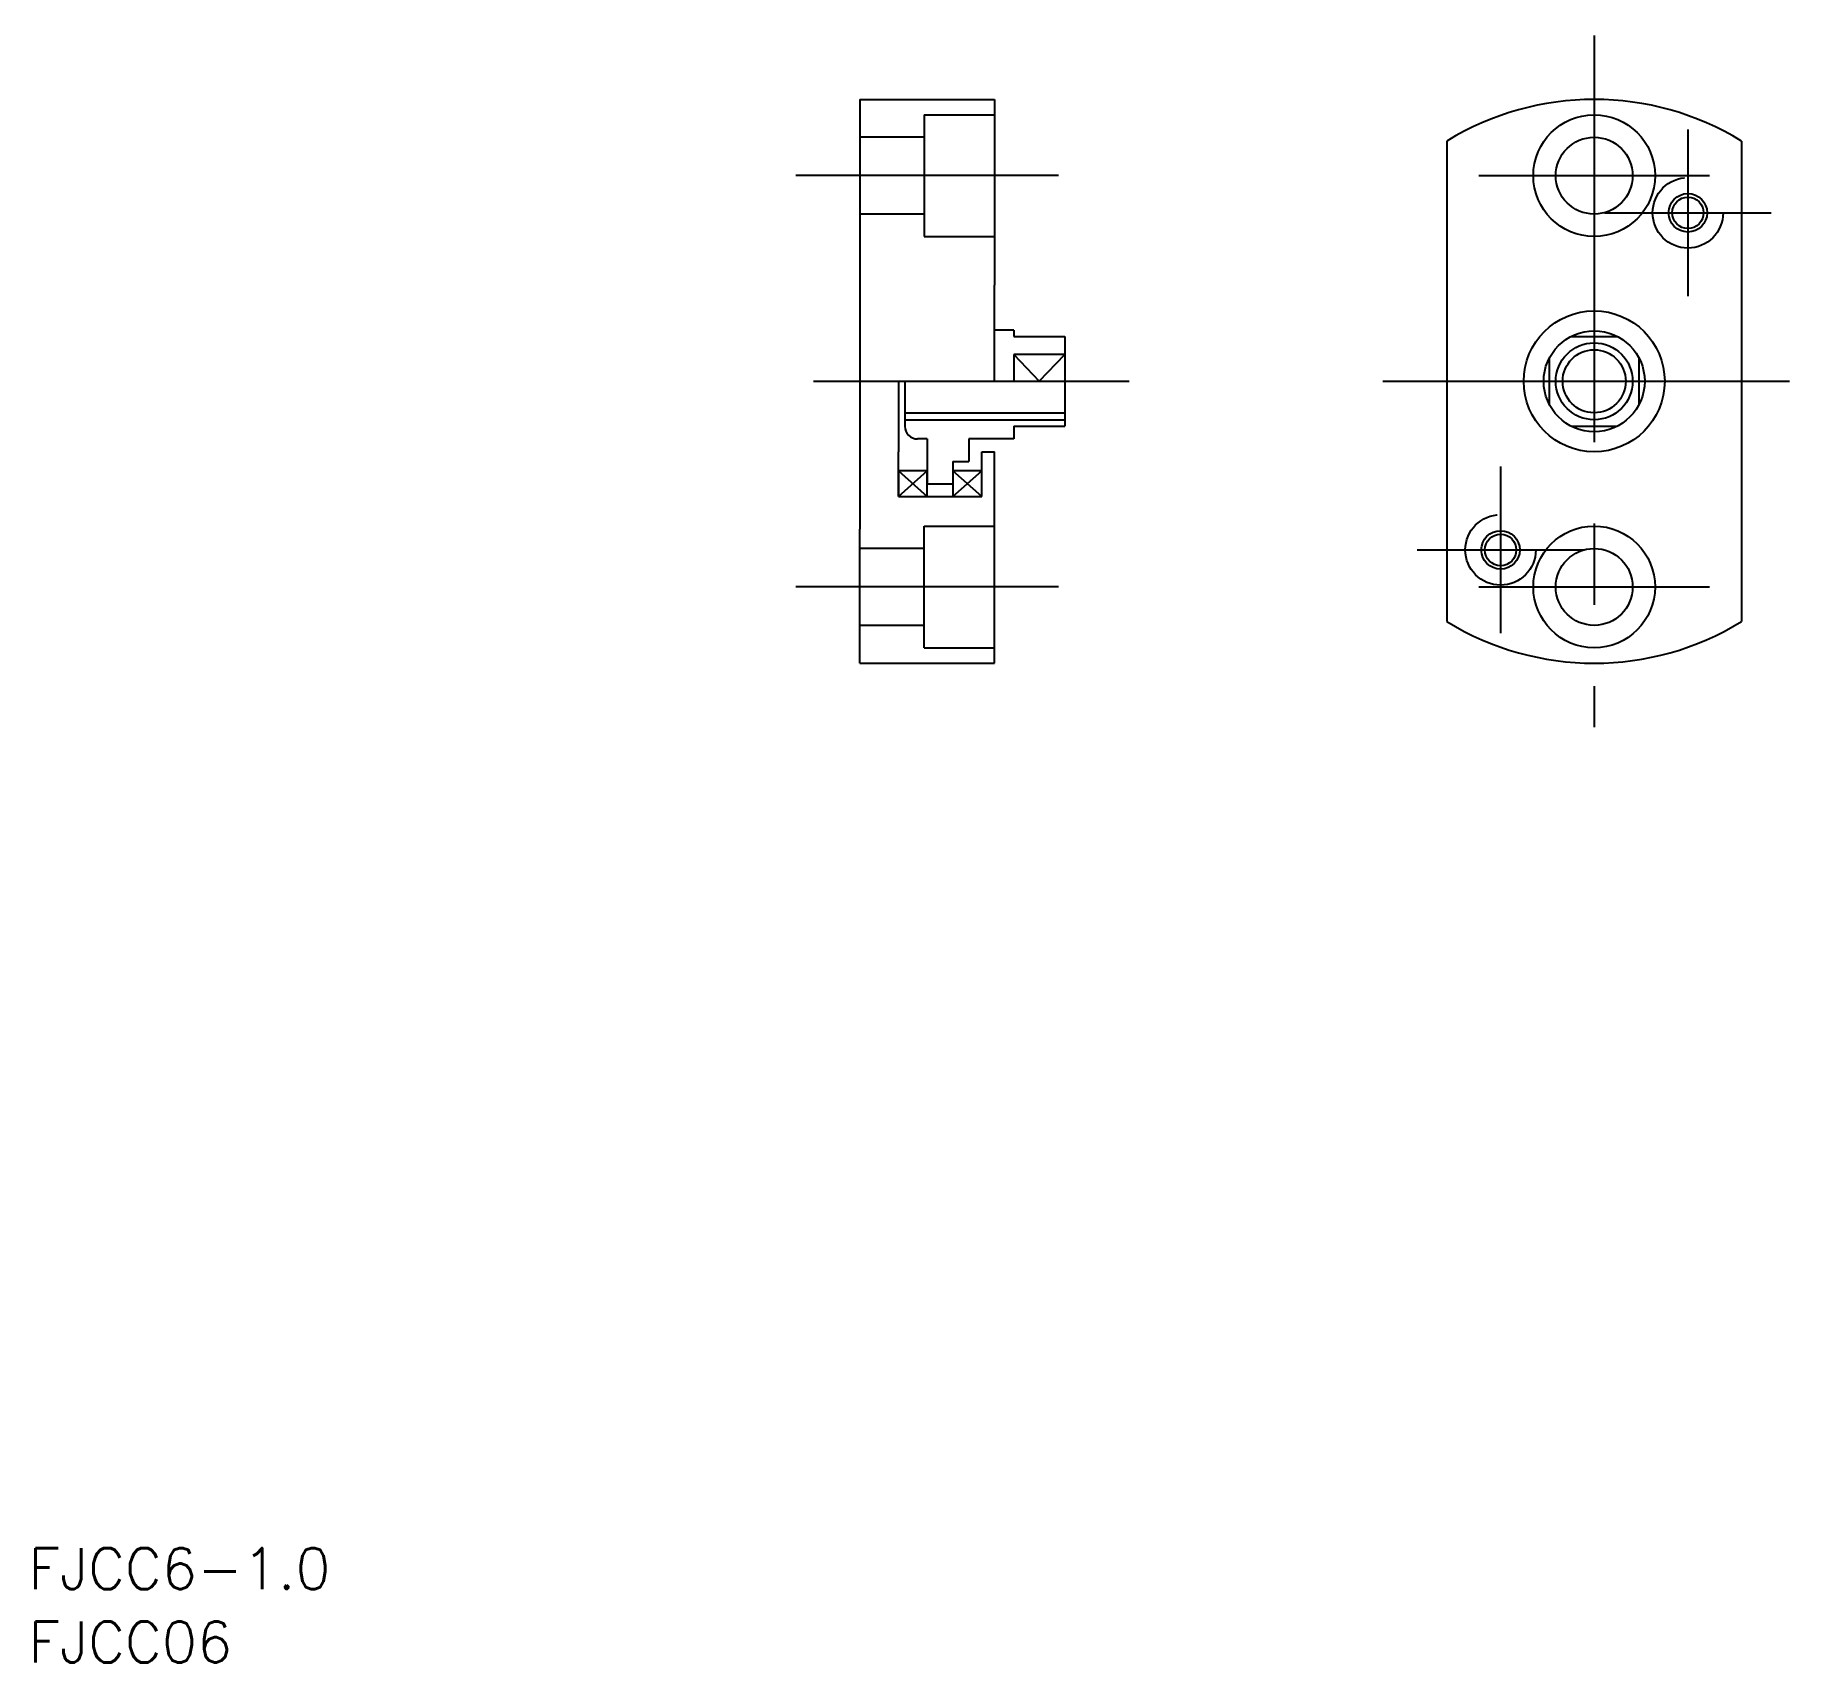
# Model space of a CAD drawing. Extents: x 48 to 186, y 6 to 133.
import ezdxf

# ---------------------------------------------------------------- set-up
doc = ezdxf.new("R2010")
doc.units = 0
doc.linetypes.add('CENTER', pattern=[50.8, 31.75, -6.35, 6.35, -6.35])
doc.linetypes.add('DASHED', pattern=[19.05, 12.7, -6.35])
doc.layers.get('0').update_dxf_attribs({"linetype": 'CONTINUOUS'})
doc.layers.add('CENTER', color=1, linetype='CENTER')
doc.styles.get("Standard").update_dxf_attribs({"font": 'txt.shx', "bigfont": 'bigfont.shx'})

msp = doc.modelspace()

# ---------------------------------------------------------------- linework, layer by layer
at = {"color": 7, "linetype": 'CONTINUOUS'}
for p, q in [((112.25, 128.21), (122.75, 128.21)), ((112.25, 128.21), (112.25, 112.06)), ((122.75, 128.21), (122.75, 113.71)), ((158.06, 124.96), (158.06, 87.45)), ((181.06, 124.96), (181.06, 87.45)), ((122.75, 106.21), (122.75, 113.71)), ((112.25, 112.06), (112.25, 94.66)), ((124.25, 110.21), (122.75, 110.21)), ((124.25, 110.21), (124.25, 109.71)), ((124.25, 109.71), (128.25, 109.71)), ((128.25, 109.71), (128.25, 106.21)), ((167.76, 109.71), (171.36, 109.71)), ((128.25, 108.31), (124.25, 108.31)), ((124.25, 108.31), (126.25, 106.21)), ((124.25, 108.31), (124.25, 106.21)), ((126.25, 106.21), (128.25, 108.31)), ((166.06, 104.4), (166.06, 108.01)), ((173.06, 104.4), (173.06, 108.01)), ((115.25, 106.21), (115.25, 100.71)), ((115.75, 106.21), (115.75, 102.71)), ((128.25, 106.21), (128.25, 102.71)), ((115.75, 103.75), (128.25, 103.75)), ((124.25, 102.71), (128.25, 102.71)), ((124.25, 102.71), (124.25, 101.71)), ((167.76, 102.71), (171.36, 102.71)), ((117.5, 101.71), (116.75, 101.71)), ((117.5, 101.71), (117.5, 98.21)), ((124.25, 101.71), (120.75, 101.71)), ((120.75, 101.71), (120.75, 99.96)), ((115.25, 97.21), (115.25, 100.71)), ((119.5, 99.96), (120.75, 99.96)), ((119.5, 99.96), (119.5, 98.21)), ((121.75, 97.21), (121.75, 100.71)), ((121.75, 100.71), (122.75, 100.71)), ((122.75, 84.21), (122.75, 100.71)), ((115.25, 99.21), (115.25, 97.21)), ((115.25, 99.21), (117.5, 97.21)), ((115.25, 97.21), (117.5, 99.21)), ((117.5, 99.21), (115.25, 99.21)), ((117.5, 97.21), (117.5, 99.21)), ((117.5, 98.21), (119.5, 98.21)), ((121.75, 99.21), (119.5, 99.21)), ((121.75, 97.21), (119.5, 99.21)), ((119.5, 97.21), (121.75, 99.21)), ((119.5, 99.21), (119.5, 97.21)), ((121.75, 97.21), (121.75, 99.21)), ((115.25, 97.21), (121.75, 97.21)), ((115.25, 97.21), (117.5, 97.21)), ((119.5, 97.21), (121.75, 97.21)), ((112.25, 84.21), (112.25, 94.66)), ((117.25, 85.41), (117.25, 94.91)), ((117.25, 94.91), (122.75, 94.91)), ((117.25, 93.16), (112.25, 93.16)), ((117.25, 87.16), (112.25, 87.16)), ((117.25, 85.41), (122.75, 85.41)), ((112.25, 84.21), (122.75, 84.21))]:
    msp.add_line(p, q, dxfattribs=at)
at = {"color": 3, "linetype": 'DASHED'}
for p, q in [((117.25, 127.01), (122.75, 127.01)), ((117.25, 127.01), (117.25, 117.51)), ((117.25, 125.26), (112.25, 125.26)), ((117.25, 119.26), (112.25, 119.26)), ((117.25, 117.51), (122.75, 117.51))]:
    msp.add_line(p, q, dxfattribs=at)
at = {"color": 3, "linetype": 'CONTINUOUS'}
msp.add_line((115.75, 103.21), (128.25, 103.21), dxfattribs=at)
at = {"color": 7, "linetype": 'CONTINUOUS'}
for centre, radius in [((169.56, 122.26), 4.75), ((169.56, 122.26), 3), ((176.87, 119.36), 1.23), ((169.56, 106.21), 5.5), ((169.56, 106.21), 3.94), ((169.56, 106.21), 2.46), ((162.25, 93.05), 1.23), ((169.56, 90.16), 4.75), ((169.56, 90.16), 3)]:
    msp.add_circle(centre, radius, dxfattribs=at)
at = {"color": 3, "linetype": 'DASHED'}
for centre in [(176.87, 119.36), (162.25, 93.05)]:
    msp.add_circle(centre, 2.75, dxfattribs=at)
at = {"color": 3, "linetype": 'CONTINUOUS'}
for centre, radius in [((176.87, 119.36), 1.5), ((169.56, 106.21), 3), ((162.25, 93.05), 1.5)]:
    msp.add_circle(centre, radius, dxfattribs=at)
at = {"color": 7, "linetype": 'CONTINUOUS'}
for centre, radius, start, end in [((169.56, 106.21), 22, 58.4846, 121.5154), ((116.75, 102.71), 1, 180, 270), ((169.56, 106.21), 22, 238.4846, 301.5154)]:
    msp.add_arc(centre, radius, start, end, dxfattribs=at)
at = {"layer": 'CENTER', "color": 1, "linetype": 'CENTER'}
for p, q in [((169.56, 133.21), (169.56, 79.21)), ((176.87, 125.86), (176.87, 112.86)), ((127.75, 122.26), (107.25, 122.26)), ((160.56, 122.26), (178.56, 122.26)), ((170.37, 119.36), (183.37, 119.36)), ((108.63, 106.21), (133.25, 106.21)), ((108.63, 106.21), (133.25, 106.21)), ((153.06, 106.21), (186.06, 106.21)), ((162.25, 99.55), (162.25, 86.55)), ((155.75, 93.05), (168.75, 93.05)), ((127.75, 90.16), (107.25, 90.16)), ((160.56, 90.16), (178.56, 90.16))]:
    msp.add_line(p, q, dxfattribs=at)

# ---------------------------------------------------------------- texts
at = {"color": 7, "linetype": 'CONTINUOUS'}
for s, p in [('FJCC6-1.0', (47.34, 11.95)), ('FJCC06', (47.34, 6.21))]:
    msp.add_text(s, height=3.2, dxfattribs=at).set_placement(p)

doc.saveas('drawing.dxf')
